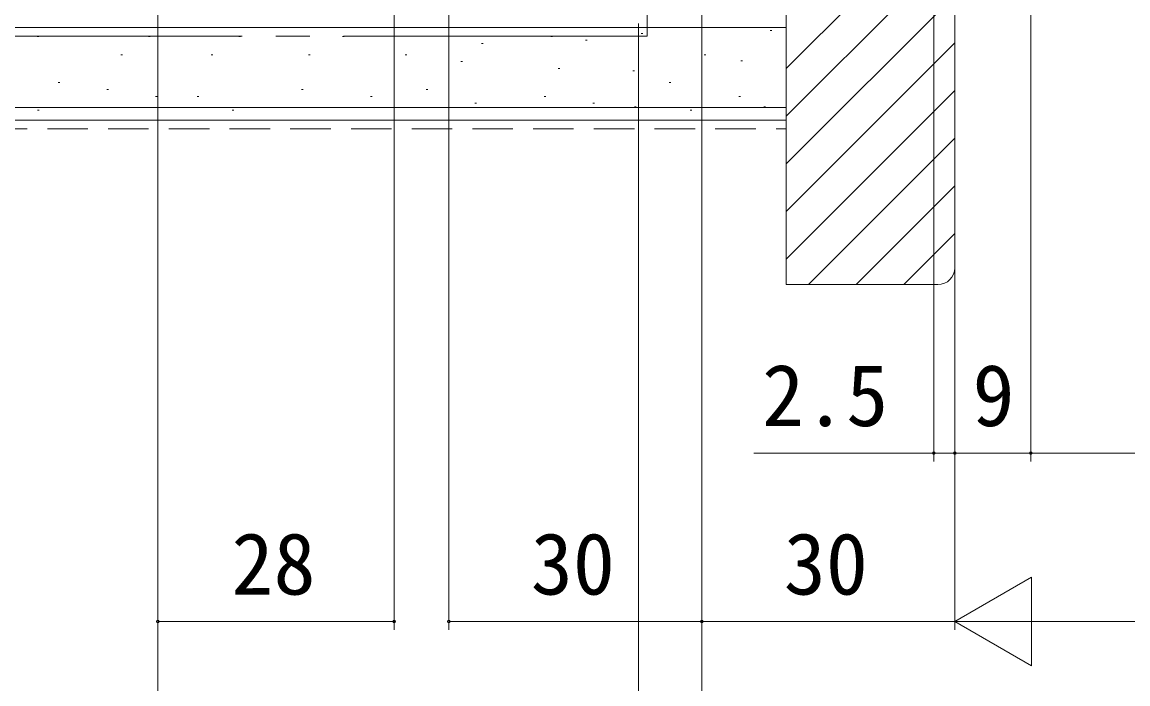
# Model space of a CAD drawing. Units: millimetres, scale not verified. Extents: x -1682 to -296, y -1188 to 1051.
# Drawn here: x -1319.6 to -1188.5, y -1005.4 to -926.8 of the extents above; entities that cross this region are included whole.
import ezdxf
from ezdxf.enums import TextEntityAlignment as Align

# ---------------------------------------------------------------- set-up
doc = ezdxf.new("R2010")
doc.units = ezdxf.units.MM
doc.header["$LTSCALE"] = 4
doc.linetypes.add('CHAIN2', pattern=[12, 9, -1, 1, -1])
doc.linetypes.add('DASHED1', pattern=[1.8, 1.2, -0.6])
doc.layers.add('0-6_YSS_K', color=3, linetype='Continuous', lineweight=9)
doc.layers.add('0-8_YKK_D', color=6, linetype='Continuous', lineweight=9)
doc.styles.add('ＭＳ ゴシック', font='')
doc.styles.get('ＭＳ ゴシック').set_extended_font_data('MS Gothic')

msp = doc.modelspace()

# ---------------------------------------------------------------- linework, layer by layer
at = {"layer": '0-6_YSS_K', "linetype": 'CHAIN2'}
for q in [(-1245.5, -855), (-1439, -928.5)]:
    msp.add_line((-1245.5, -928.5), q, dxfattribs=at)
at = {"layer": '0-6_YSS_K'}
for p, q in [((-1229, -856), (-1229, -958)), ((-1209, -956), (-1209, -870)), ((-1229, -932.35), (-1209, -912.35)), ((-1229, -938.007), (-1209, -918.007)), ((-1229, -943.664), (-1209, -923.664)), ((-1229, -938.5), (-1229, -926)), ((-1439, -927.5), (-1229, -927.5)), ((-1245.981, -928.219), (-1246.181, -928.219)), ((-1230.683, -927.83), (-1230.883, -927.83)), ((-1317.618, -928.566), (-1317.818, -928.566)), ((-1304.431, -928.566), (-1304.631, -928.566)), ((-1293.717, -928.566), (-1293.917, -928.566)), ((-1281.423, -928.566), (-1281.623, -928.566)), ((-1264.94, -929.39), (-1265.14, -929.39)), ((-1256.699, -928.566), (-1256.899, -928.566)), ((-1252.608, -928.999), (-1252.807, -928.999)), ((-1229, -949.321), (-1209, -929.321)), ((-1307.7, -930.714), (-1307.9, -930.714)), ((-1296.986, -930.714), (-1297.186, -930.714)), ((-1285.448, -930.714), (-1285.648, -930.714)), ((-1273.978, -930.714), (-1274.178, -930.714)), ((-1238.539, -930.714), (-1238.739, -930.714)), ((-1267.385, -931.538), (-1267.585, -931.538)), ((-1234.191, -931.448), (-1234.391, -931.448)), ((-1255.847, -932.362), (-1256.047, -932.362)), ((-1246.989, -932.617), (-1247.189, -932.617)), ((-1315.118, -934.011), (-1315.318, -934.011)), ((-1309.349, -934.835), (-1309.549, -934.835)), ((-1286.272, -934.835), (-1286.472, -934.835)), ((-1271.506, -934.835), (-1271.706, -934.835)), ((-1242.66, -934.011), (-1242.86, -934.011)), ((-1303.579, -935.659), (-1303.779, -935.659)), ((-1298.634, -935.659), (-1298.834, -935.659)), ((-1278.099, -935.659), (-1278.299, -935.659)), ((-1257.495, -935.659), (-1257.695, -935.659)), ((-1234.419, -935.659), (-1234.619, -935.659)), ((-1229, -954.978), (-1209, -934.978)), ((-1439, -937), (-1229, -937)), ((-1317.59, -937.307), (-1317.79, -937.307)), ((-1294.514, -937.307), (-1294.714, -937.307)), ((-1265.737, -936.483), (-1265.937, -936.483)), ((-1251.726, -936.483), (-1251.926, -936.483)), ((-1246.799, -936.905), (-1246.999, -936.905)), ((-1240.188, -937.307), (-1240.388, -937.307)), ((-1231.463, -936.905), (-1231.663, -936.905)), ((-1439, -938.5), (-1229, -938.5)), ((-1226.365, -958), (-1209, -940.635)), ((-1220.708, -958), (-1209, -946.291)), ((-1215.052, -958), (-1209, -951.948)), ((-1229, -958), (-1211, -958))]:
    msp.add_line(p, q, dxfattribs=at)
at = {"layer": '0-6_YSS_K', "linetype": 'DASHED1'}
msp.add_line((-1439, -939.5), (-1229, -939.5), dxfattribs=at)
at = {"layer": '0-6_YSS_K'}
msp.add_arc((-1211, -956), 2, 270, 359.99998, dxfattribs=at)
at = {"layer": '0-8_YKK_D'}
for p, q in [((-1303.5, -793.499), (-1303.5, -1019)), ((-1303.5, -793.499), (-1303.5, -999)), ((-1269, -828.5), (-1269, -999)), ((-1239, -855.249), (-1239, -1019)), ((-1239, -855.5), (-1239, -999)), ((-1239, -855.5), (-1239, -999)), ((-1239, -855.699), (-1239, -1019)), ((-1200, -855.5), (-1200, -979)), ((-1200, -855.5), (-1200, -979)), ((-1211.5, -870.5), (-1211.5, -979)), ((-1209, -870.5), (-1209, -999)), ((-1209, -870.5), (-1209, -999)), ((-1209, -871.001), (-1209, -979)), ((-1209, -871.001), (-1209, -979)), ((-1275.5, -875.21), (-1275.5, -999)), ((-1246.5, -926.999), (-1246.5, -1039)), ((-1211.5, -978), (-1232.85, -978)), ((-1209, -978), (-1211.5, -978)), ((-1209, -978), (-1200, -978)), ((-1133, -978), (-1200, -978)), ((-1209, -998), (-1199.906, -992.75)), ((-1199.906, -1003.25), (-1199.906, -992.75)), ((-1275.5, -998), (-1303.5, -998)), ((-1239, -998), (-1269, -998)), ((-1239, -998), (-1209, -998)), ((-1209, -998), (-1190.813, -998)), ((-1209, -998), (-1199.906, -1003.25)), ((-779.5, -998), (-1198.5, -998))]:
    msp.add_line(p, q, dxfattribs=at)
for centre, start, end in [((-1211.5, -978), 0, 180), ((-1211.5, -978), 180, 0), ((-1209, -978), 0, 180), ((-1209, -978), 0, 180), ((-1209, -978), 180, 0), ((-1209, -978), 180, 0), ((-1200, -978), 0, 180), ((-1200, -978), 0, 180), ((-1200, -978), 180, 0), ((-1200, -978), 180, 0), ((-1303.5, -998), 0, 180), ((-1275.5, -998), 0, 180), ((-1269, -998), 0, 180), ((-1239, -998), 0, 180), ((-1303.5, -998), 180, 0), ((-1275.5, -998), 180, 0), ((-1269, -998), 180, 0), ((-1239, -998), 180, 0)]:
    msp.add_arc(centre, 0.159, start, end, dxfattribs=at)

# ---------------------------------------------------------------- texts
at = {"layer": '0-8_YKK_D', "color": 4, "style": 'ＭＳ ゴシック'}
for s, p in [('2.5', (-1231.85, -977)), ('9', (-1206.9, -977)), ('28', (-1294.78, -997)), ('30', (-1259.28, -997)), ('30', (-1229.28, -997))]:
    msp.add_text(s, height=7.331, dxfattribs=at).set_placement(p, align=Align.BOTTOM_LEFT)

doc.saveas('drawing.dxf')
